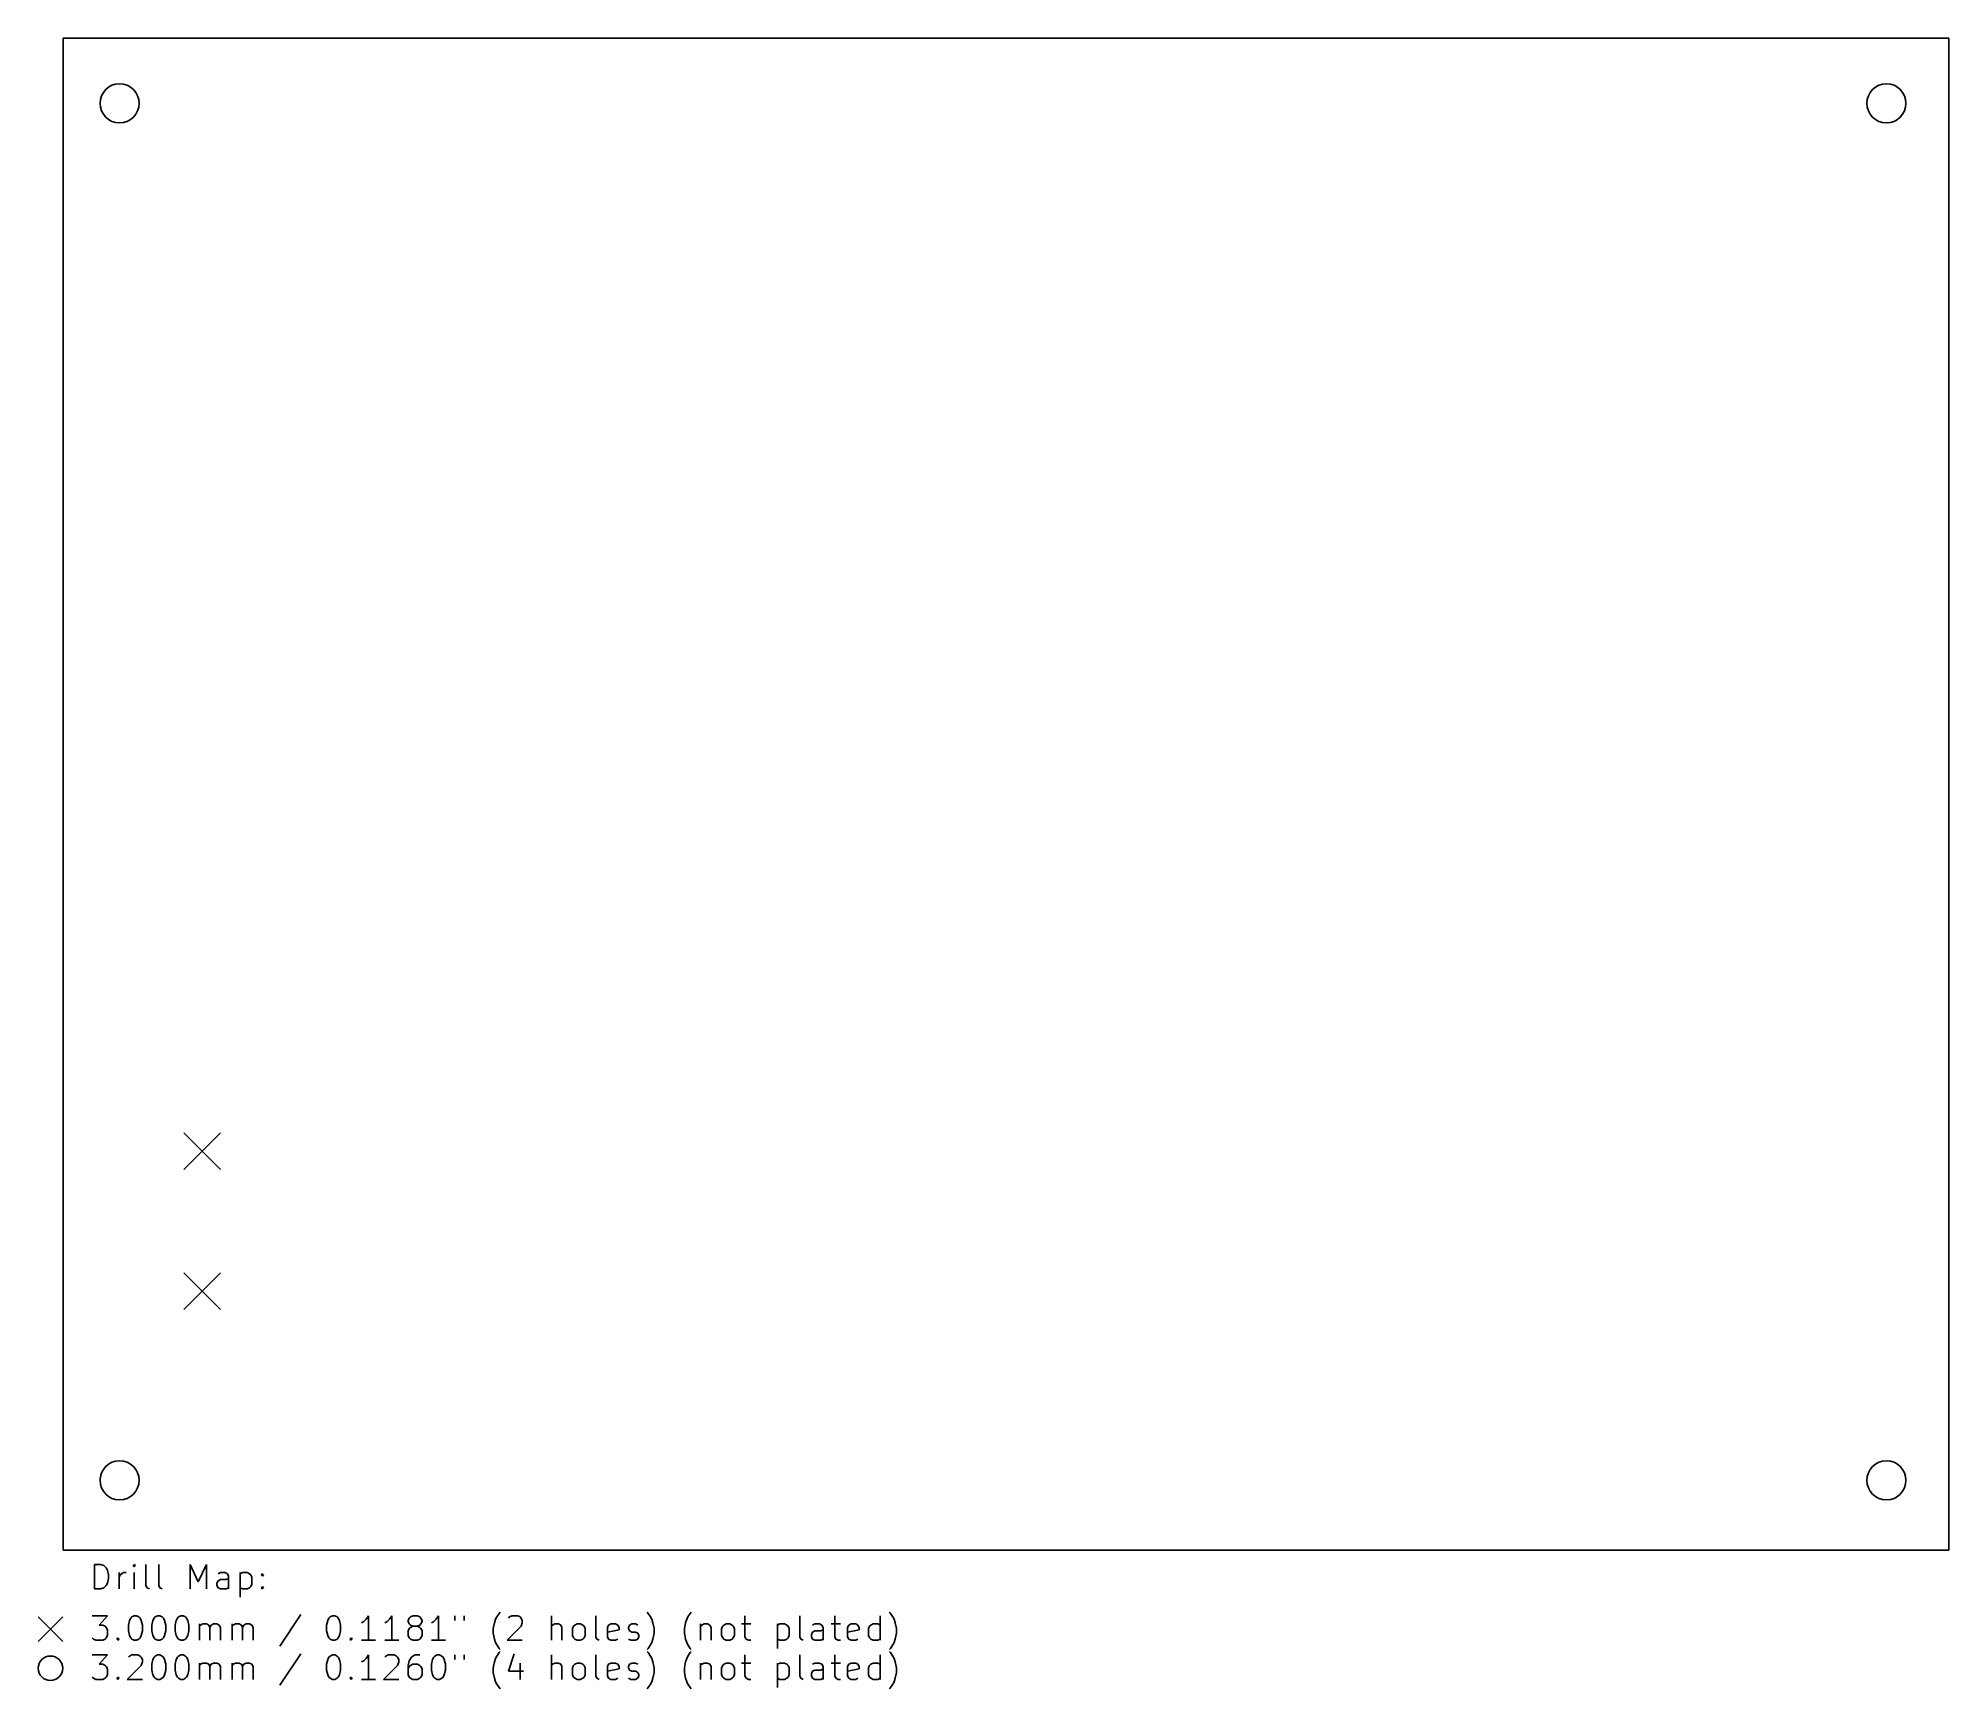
# Model space of a CAD drawing. Extents: x 1.89 to 8.04, y -6.61 to -1.3.
import ezdxf

# ---------------------------------------------------------------- set-up
doc = ezdxf.new("R2010")
doc.units = 0
doc.header["$MEASUREMENT"] = 0
doc.layers.add('BLACK', color=7, linetype='CONTINUOUS')

msp = doc.modelspace()

# ---------------------------------------------------------------- linework, layer by layer
at = {"layer": 'BLACK', "linetype": 'CONTINUOUS'}
for p, q in [((1.9744, -1.2965), (8.0404, -1.2965)), ((1.9744, -6.1596), (1.9744, -1.2965)), ((8.0404, -1.2965), (8.0404, -6.1596)), ((2.3617, -4.8173), (2.4798, -4.9354)), ((2.4798, -4.8173), (2.3617, -4.9354)), ((2.3617, -5.2673), (2.4798, -5.3854)), ((2.4798, -5.2673), (2.3617, -5.3854)), ((8.0404, -6.1596), (1.9744, -6.1596)), ((2.0751, -6.2842), (2.0751, -6.2055)), ((2.0751, -6.2055), (2.0939, -6.2055)), ((2.0939, -6.2055), (2.1051, -6.2093)), ((2.2026, -6.2055), (2.1988, -6.2093)), ((2.2063, -6.2093), (2.2026, -6.2055)), ((2.2026, -6.2055), (2.2026, -6.213)), ((2.2401, -6.273), (2.2401, -6.2055)), ((2.2813, -6.273), (2.2813, -6.2055)), ((2.3826, -6.2842), (2.3826, -6.2055)), ((2.3826, -6.2055), (2.4088, -6.2617)), ((2.4088, -6.2617), (2.4351, -6.2055)), ((2.4351, -6.2055), (2.4351, -6.2842)), ((2.1051, -6.2093), (2.1126, -6.2168)), ((2.1126, -6.2168), (2.1164, -6.2243)), ((2.1164, -6.2655), (2.1126, -6.273)), ((2.1164, -6.2243), (2.1201, -6.2393)), ((2.1201, -6.2505), (2.1164, -6.2655)), ((2.1201, -6.2393), (2.1201, -6.2505)), ((2.1538, -6.2842), (2.1538, -6.2318)), ((2.1538, -6.2468), (2.1576, -6.2393)), ((2.1576, -6.2393), (2.1613, -6.2355)), ((2.1613, -6.2355), (2.1688, -6.2318)), ((2.1688, -6.2318), (2.1763, -6.2318)), ((2.1988, -6.2093), (2.2026, -6.213)), ((2.2026, -6.213), (2.2063, -6.2093)), ((2.2026, -6.2842), (2.2026, -6.2318)), ((2.4688, -6.2655), (2.4726, -6.258)), ((2.4688, -6.273), (2.4688, -6.2655)), ((2.4801, -6.2318), (2.4726, -6.2355)), ((2.4726, -6.258), (2.4801, -6.2542)), ((2.4951, -6.2318), (2.4801, -6.2318)), ((2.4801, -6.2542), (2.4988, -6.2542)), ((2.5026, -6.2355), (2.4951, -6.2318)), ((2.4988, -6.2542), (2.5063, -6.2505)), ((2.5063, -6.243), (2.5026, -6.2355)), ((2.5063, -6.2842), (2.5063, -6.243)), ((2.5438, -6.2318), (2.5438, -6.3105)), ((2.5438, -6.2355), (2.5513, -6.2318)), ((2.5513, -6.2318), (2.5663, -6.2318)), ((2.5663, -6.2318), (2.5738, -6.2355)), ((2.5738, -6.2355), (2.5775, -6.2393)), ((2.5775, -6.2393), (2.5813, -6.2468)), ((2.5813, -6.2692), (2.5775, -6.2767)), ((2.5813, -6.2468), (2.5813, -6.2692)), ((2.6113, -6.2393), (2.615, -6.2355)), ((2.615, -6.243), (2.6113, -6.2393)), ((2.615, -6.2355), (2.6188, -6.2393)), ((2.615, -6.2355), (2.615, -6.243)), ((2.6188, -6.2393), (2.615, -6.243)), ((2.0939, -6.2842), (2.0751, -6.2842)), ((2.1051, -6.2805), (2.0939, -6.2842)), ((2.1126, -6.273), (2.1051, -6.2805)), ((2.2438, -6.2805), (2.2401, -6.273)), ((2.2513, -6.2842), (2.2438, -6.2805)), ((2.2851, -6.2805), (2.2813, -6.273)), ((2.2926, -6.2842), (2.2851, -6.2805)), ((2.4726, -6.2805), (2.4688, -6.273)), ((2.4801, -6.2842), (2.4726, -6.2805)), ((2.4988, -6.2842), (2.4801, -6.2842)), ((2.5063, -6.2805), (2.4988, -6.2842)), ((2.5513, -6.2842), (2.5438, -6.2805)), ((2.5663, -6.2842), (2.5513, -6.2842)), ((2.5738, -6.2805), (2.5663, -6.2842)), ((2.5775, -6.2767), (2.5738, -6.2805)), ((2.6113, -6.2805), (2.615, -6.2767)), ((2.615, -6.2842), (2.6113, -6.2805)), ((2.615, -6.2767), (2.6188, -6.2805)), ((2.615, -6.2767), (2.615, -6.2842)), ((2.6188, -6.2805), (2.615, -6.2842)), ((1.8937, -6.3742), (1.9724, -6.453)), ((1.9724, -6.3742), (1.8937, -6.453)), ((2.0676, -6.3709), (2.1164, -6.3709)), ((2.1164, -6.3709), (2.0901, -6.4009)), ((2.1838, -6.4009), (2.1876, -6.3859)), ((2.1876, -6.3859), (2.1913, -6.3784)), ((2.1913, -6.3784), (2.1951, -6.3746)), ((2.1951, -6.3746), (2.2026, -6.3709)), ((2.2026, -6.3709), (2.2101, -6.3709)), ((2.2101, -6.3709), (2.2176, -6.3746)), ((2.2176, -6.3746), (2.2213, -6.3784)), ((2.2213, -6.3784), (2.2251, -6.3859)), ((2.2251, -6.3859), (2.2288, -6.4009)), ((2.2588, -6.4009), (2.2626, -6.3859)), ((2.2626, -6.3859), (2.2663, -6.3784)), ((2.2663, -6.3784), (2.2701, -6.3746)), ((2.2701, -6.3746), (2.2776, -6.3709)), ((2.2776, -6.3709), (2.2851, -6.3709)), ((2.2851, -6.3709), (2.2926, -6.3746)), ((2.2926, -6.3746), (2.2963, -6.3784)), ((2.2963, -6.3784), (2.3001, -6.3859)), ((2.3001, -6.3859), (2.3038, -6.4009)), ((2.3338, -6.4009), (2.3376, -6.3859)), ((2.3376, -6.3859), (2.3413, -6.3784)), ((2.3413, -6.3784), (2.3451, -6.3746)), ((2.3451, -6.3746), (2.3526, -6.3709)), ((2.3526, -6.3709), (2.3601, -6.3709)), ((2.3601, -6.3709), (2.3676, -6.3746)), ((2.3676, -6.3746), (2.3713, -6.3784)), ((2.3713, -6.3784), (2.3751, -6.3859)), ((2.3751, -6.3859), (2.3788, -6.4009)), ((2.7388, -6.3671), (2.6713, -6.4683)), ((2.8213, -6.4009), (2.825, -6.3859)), ((2.825, -6.3859), (2.8288, -6.3784)), ((2.8288, -6.3784), (2.8325, -6.3746)), ((2.8325, -6.3746), (2.84, -6.3709)), ((2.84, -6.3709), (2.8475, -6.3709)), ((2.8475, -6.3709), (2.855, -6.3746)), ((2.855, -6.3746), (2.8588, -6.3784)), ((2.8588, -6.3784), (2.8625, -6.3859)), ((2.8625, -6.3859), (2.8663, -6.4009)), ((2.9413, -6.3896), (2.9338, -6.3934)), ((2.9487, -6.3821), (2.9413, -6.3896)), ((2.9562, -6.3709), (2.9487, -6.3821)), ((2.9562, -6.4496), (2.9562, -6.3709)), ((3.0162, -6.3896), (3.0087, -6.3934)), ((3.0237, -6.3821), (3.0162, -6.3896)), ((3.0312, -6.3709), (3.0237, -6.3821)), ((3.0312, -6.4496), (3.0312, -6.3709)), ((3.0837, -6.3859), (3.0875, -6.3784)), ((3.0837, -6.3896), (3.0837, -6.3859)), ((3.0875, -6.3971), (3.0837, -6.3896)), ((3.0875, -6.3784), (3.0912, -6.3746)), ((3.0912, -6.3746), (3.0987, -6.3709)), ((3.0987, -6.3709), (3.1137, -6.3709)), ((3.1137, -6.3709), (3.1212, -6.3746)), ((3.1212, -6.3746), (3.125, -6.3784)), ((3.125, -6.3784), (3.1287, -6.3859)), ((3.1287, -6.3896), (3.125, -6.3971)), ((3.1287, -6.3859), (3.1287, -6.3896)), ((3.1662, -6.3896), (3.1587, -6.3934)), ((3.1737, -6.3821), (3.1662, -6.3896)), ((3.1812, -6.3709), (3.1737, -6.3821)), ((3.1812, -6.4496), (3.1812, -6.3709)), ((3.2337, -6.3709), (3.2337, -6.3859)), ((3.2637, -6.3709), (3.2637, -6.3859)), ((3.3612, -6.3934), (3.3649, -6.3821)), ((3.3649, -6.3821), (3.3687, -6.3746)), ((3.3687, -6.3746), (3.3762, -6.3634)), ((3.3762, -6.3634), (3.3799, -6.3596)), ((3.4062, -6.3784), (3.4099, -6.3746)), ((3.4099, -6.3746), (3.4174, -6.3709)), ((3.4174, -6.3709), (3.4362, -6.3709)), ((3.4362, -6.3709), (3.4437, -6.3746)), ((3.4437, -6.3746), (3.4474, -6.3784)), ((3.4474, -6.3784), (3.4512, -6.3859)), ((3.4512, -6.3859), (3.4512, -6.3934)), ((3.5449, -6.4496), (3.5449, -6.3709)), ((3.6874, -6.4384), (3.6874, -6.3709)), ((3.8561, -6.3634), (3.8524, -6.3596)), ((3.8636, -6.3746), (3.8561, -6.3634)), ((3.8674, -6.3821), (3.8636, -6.3746)), ((3.8711, -6.3934), (3.8674, -6.3821)), ((3.9761, -6.3934), (3.9799, -6.3821)), ((3.9799, -6.3821), (3.9836, -6.3746)), ((3.9836, -6.3746), (3.9911, -6.3634)), ((3.9911, -6.3634), (3.9949, -6.3596)), ((4.1673, -6.3709), (4.1673, -6.4384)), ((4.3436, -6.4384), (4.3436, -6.3709)), ((4.4561, -6.3709), (4.4561, -6.4384)), ((4.6023, -6.4496), (4.6023, -6.3709)), ((4.636, -6.3634), (4.6323, -6.3596)), ((4.6435, -6.3746), (4.636, -6.3634)), ((4.6473, -6.3821), (4.6435, -6.3746)), ((4.651, -6.3934), (4.6473, -6.3821)), ((2.0714, -6.4459), (2.0676, -6.4421)), ((2.0789, -6.4496), (2.0714, -6.4459)), ((2.1014, -6.4496), (2.0789, -6.4496)), ((2.0901, -6.4009), (2.1014, -6.4009)), ((2.1014, -6.4009), (2.1089, -6.4046)), ((2.1089, -6.4459), (2.1014, -6.4496)), ((2.1089, -6.4046), (2.1126, -6.4084)), ((2.1126, -6.4421), (2.1089, -6.4459)), ((2.1126, -6.4084), (2.1164, -6.4159)), ((2.1164, -6.4346), (2.1126, -6.4421)), ((2.1164, -6.4159), (2.1164, -6.4346)), ((2.1464, -6.4459), (2.1501, -6.4421)), ((2.1501, -6.4496), (2.1464, -6.4459)), ((2.1501, -6.4421), (2.1538, -6.4459)), ((2.1501, -6.4421), (2.1501, -6.4496)), ((2.1538, -6.4459), (2.1501, -6.4496)), ((2.1838, -6.4196), (2.1838, -6.4009)), ((2.1876, -6.4346), (2.1838, -6.4196)), ((2.1913, -6.4421), (2.1876, -6.4346)), ((2.1951, -6.4459), (2.1913, -6.4421)), ((2.2026, -6.4496), (2.1951, -6.4459)), ((2.2101, -6.4496), (2.2026, -6.4496)), ((2.2176, -6.4459), (2.2101, -6.4496)), ((2.2213, -6.4421), (2.2176, -6.4459)), ((2.2251, -6.4346), (2.2213, -6.4421)), ((2.2288, -6.4196), (2.2251, -6.4346)), ((2.2288, -6.4009), (2.2288, -6.4196)), ((2.2588, -6.4196), (2.2588, -6.4009)), ((2.2626, -6.4346), (2.2588, -6.4196)), ((2.2663, -6.4421), (2.2626, -6.4346)), ((2.2701, -6.4459), (2.2663, -6.4421)), ((2.2776, -6.4496), (2.2701, -6.4459)), ((2.2851, -6.4496), (2.2776, -6.4496)), ((2.2926, -6.4459), (2.2851, -6.4496)), ((2.2963, -6.4421), (2.2926, -6.4459)), ((2.3001, -6.4346), (2.2963, -6.4421)), ((2.3038, -6.4196), (2.3001, -6.4346)), ((2.3038, -6.4009), (2.3038, -6.4196)), ((2.3338, -6.4196), (2.3338, -6.4009)), ((2.3376, -6.4346), (2.3338, -6.4196)), ((2.3413, -6.4421), (2.3376, -6.4346)), ((2.3451, -6.4459), (2.3413, -6.4421)), ((2.3526, -6.4496), (2.3451, -6.4459)), ((2.3601, -6.4496), (2.3526, -6.4496)), ((2.3676, -6.4459), (2.3601, -6.4496)), ((2.3713, -6.4421), (2.3676, -6.4459)), ((2.3751, -6.4346), (2.3713, -6.4421)), ((2.3788, -6.4196), (2.3751, -6.4346)), ((2.3788, -6.4009), (2.3788, -6.4196)), ((2.4126, -6.4496), (2.4126, -6.3971)), ((2.4126, -6.4046), (2.4163, -6.4009)), ((2.4163, -6.4009), (2.4238, -6.3971)), ((2.4238, -6.3971), (2.4351, -6.3971)), ((2.4351, -6.3971), (2.4426, -6.4009)), ((2.4426, -6.4009), (2.4463, -6.4084)), ((2.4463, -6.4084), (2.4501, -6.4009)), ((2.4463, -6.4084), (2.4463, -6.4496)), ((2.4501, -6.4009), (2.4576, -6.3971)), ((2.4576, -6.3971), (2.4688, -6.3971)), ((2.4688, -6.3971), (2.4763, -6.4009)), ((2.4763, -6.4009), (2.4801, -6.4084)), ((2.4801, -6.4084), (2.4801, -6.4496)), ((2.5176, -6.4496), (2.5176, -6.3971)), ((2.5176, -6.4046), (2.5213, -6.4009)), ((2.5213, -6.4009), (2.5288, -6.3971)), ((2.5288, -6.3971), (2.5401, -6.3971)), ((2.5401, -6.3971), (2.5475, -6.4009)), ((2.5475, -6.4009), (2.5513, -6.4084)), ((2.5513, -6.4084), (2.555, -6.4009)), ((2.5513, -6.4084), (2.5513, -6.4496)), ((2.555, -6.4009), (2.5625, -6.3971)), ((2.5625, -6.3971), (2.5738, -6.3971)), ((2.5738, -6.3971), (2.5813, -6.4009)), ((2.5813, -6.4009), (2.585, -6.4084)), ((2.585, -6.4084), (2.585, -6.4496)), ((2.8213, -6.4196), (2.8213, -6.4009)), ((2.825, -6.4346), (2.8213, -6.4196)), ((2.8288, -6.4421), (2.825, -6.4346)), ((2.8325, -6.4459), (2.8288, -6.4421)), ((2.84, -6.4496), (2.8325, -6.4459)), ((2.8475, -6.4496), (2.84, -6.4496)), ((2.855, -6.4459), (2.8475, -6.4496)), ((2.8588, -6.4421), (2.855, -6.4459)), ((2.8625, -6.4346), (2.8588, -6.4421)), ((2.8663, -6.4196), (2.8625, -6.4346)), ((2.8663, -6.4009), (2.8663, -6.4196)), ((2.8963, -6.4459), (2.9, -6.4421)), ((2.9, -6.4496), (2.8963, -6.4459)), ((2.9, -6.4421), (2.9038, -6.4459)), ((2.9, -6.4421), (2.9, -6.4496)), ((2.9038, -6.4459), (2.9, -6.4496)), ((2.9787, -6.4496), (2.9338, -6.4496)), ((3.0537, -6.4496), (3.0087, -6.4496)), ((3.0875, -6.4121), (3.0837, -6.4196)), ((3.0837, -6.4196), (3.0837, -6.4346)), ((3.0837, -6.4346), (3.0875, -6.4421)), ((3.0912, -6.4009), (3.0875, -6.3971)), ((3.0912, -6.4084), (3.0875, -6.4121)), ((3.0875, -6.4421), (3.0912, -6.4459)), ((3.0987, -6.4046), (3.0912, -6.4009)), ((3.0987, -6.4046), (3.0912, -6.4084)), ((3.0912, -6.4459), (3.0987, -6.4496)), ((3.1137, -6.4046), (3.0987, -6.4046)), ((3.0987, -6.4496), (3.1137, -6.4496)), ((3.1212, -6.4009), (3.1137, -6.4046)), ((3.1212, -6.4084), (3.1137, -6.4046)), ((3.1137, -6.4496), (3.1212, -6.4459)), ((3.125, -6.3971), (3.1212, -6.4009)), ((3.125, -6.4121), (3.1212, -6.4084)), ((3.1212, -6.4459), (3.125, -6.4421)), ((3.1287, -6.4196), (3.125, -6.4121)), ((3.125, -6.4421), (3.1287, -6.4346)), ((3.1287, -6.4346), (3.1287, -6.4196)), ((3.2037, -6.4496), (3.1587, -6.4496)), ((3.3574, -6.4121), (3.3612, -6.3934)), ((3.3574, -6.4271), (3.3574, -6.4121)), ((3.3612, -6.4459), (3.3574, -6.4271)), ((3.3649, -6.4571), (3.3612, -6.4459)), ((3.4474, -6.4046), (3.4024, -6.4496)), ((3.4024, -6.4496), (3.4512, -6.4496)), ((3.4512, -6.3934), (3.4474, -6.4046)), ((3.5487, -6.4009), (3.5449, -6.4046)), ((3.5562, -6.3971), (3.5487, -6.4009)), ((3.5674, -6.3971), (3.5562, -6.3971)), ((3.5749, -6.4009), (3.5674, -6.3971)), ((3.5787, -6.4084), (3.5749, -6.4009)), ((3.5787, -6.4496), (3.5787, -6.4084)), ((3.6124, -6.4121), (3.6162, -6.4046)), ((3.6124, -6.4346), (3.6124, -6.4121)), ((3.6162, -6.4421), (3.6124, -6.4346)), ((3.6162, -6.4046), (3.6199, -6.4009)), ((3.6199, -6.4459), (3.6162, -6.4421)), ((3.6199, -6.4009), (3.6274, -6.3971)), ((3.6274, -6.4496), (3.6199, -6.4459)), ((3.6274, -6.3971), (3.6387, -6.3971)), ((3.6387, -6.4496), (3.6274, -6.4496)), ((3.6387, -6.3971), (3.6462, -6.4009)), ((3.6462, -6.4459), (3.6387, -6.4496)), ((3.6462, -6.4009), (3.6499, -6.4046)), ((3.6499, -6.4421), (3.6462, -6.4459)), ((3.6499, -6.4046), (3.6537, -6.4121)), ((3.6537, -6.4346), (3.6499, -6.4421)), ((3.6537, -6.4121), (3.6537, -6.4346)), ((3.6912, -6.4459), (3.6874, -6.4384)), ((3.6987, -6.4496), (3.6912, -6.4459)), ((3.7249, -6.4084), (3.7287, -6.4009)), ((3.7249, -6.4384), (3.7249, -6.4084)), ((3.7624, -6.4159), (3.7249, -6.4234)), ((3.7287, -6.4459), (3.7249, -6.4384)), ((3.7287, -6.4009), (3.7362, -6.3971)), ((3.7362, -6.4496), (3.7287, -6.4459)), ((3.7362, -6.3971), (3.7511, -6.3971)), ((3.7511, -6.4496), (3.7362, -6.4496)), ((3.7511, -6.3971), (3.7586, -6.4009)), ((3.7586, -6.4459), (3.7511, -6.4496)), ((3.7586, -6.4009), (3.7624, -6.4084)), ((3.7624, -6.4084), (3.7624, -6.4159)), ((3.7924, -6.4084), (3.7961, -6.4009)), ((3.7924, -6.4121), (3.7924, -6.4084)), ((3.7961, -6.4196), (3.7924, -6.4121)), ((3.7924, -6.4459), (3.7999, -6.4496)), ((3.7961, -6.4009), (3.8036, -6.3971)), ((3.8036, -6.4234), (3.7961, -6.4196)), ((3.7999, -6.4496), (3.8149, -6.4496)), ((3.8036, -6.3971), (3.8149, -6.3971)), ((3.8149, -6.4234), (3.8036, -6.4234)), ((3.8149, -6.3971), (3.8224, -6.4009)), ((3.8224, -6.4271), (3.8149, -6.4234)), ((3.8149, -6.4496), (3.8224, -6.4459)), ((3.8261, -6.4346), (3.8224, -6.4271)), ((3.8224, -6.4459), (3.8261, -6.4384)), ((3.8261, -6.4384), (3.8261, -6.4346)), ((3.8674, -6.4571), (3.8711, -6.4459)), ((3.8749, -6.4121), (3.8711, -6.3934)), ((3.8711, -6.4459), (3.8749, -6.4271)), ((3.8749, -6.4271), (3.8749, -6.4121)), ((3.9724, -6.4121), (3.9761, -6.3934)), ((3.9724, -6.4271), (3.9724, -6.4121)), ((3.9761, -6.4459), (3.9724, -6.4271)), ((3.9799, -6.4571), (3.9761, -6.4459)), ((4.0249, -6.3971), (4.0249, -6.4496)), ((4.0249, -6.4046), (4.0286, -6.4009)), ((4.0286, -6.4009), (4.0361, -6.3971)), ((4.0361, -6.3971), (4.0474, -6.3971)), ((4.0474, -6.3971), (4.0549, -6.4009)), ((4.0549, -6.4009), (4.0586, -6.4084)), ((4.0586, -6.4084), (4.0586, -6.4496)), ((4.0924, -6.4121), (4.0961, -6.4046)), ((4.0924, -6.4346), (4.0924, -6.4121)), ((4.0961, -6.4421), (4.0924, -6.4346)), ((4.0961, -6.4046), (4.0999, -6.4009)), ((4.0999, -6.4459), (4.0961, -6.4421)), ((4.0999, -6.4009), (4.1074, -6.3971)), ((4.1074, -6.4496), (4.0999, -6.4459)), ((4.1074, -6.3971), (4.1186, -6.3971)), ((4.1186, -6.4496), (4.1074, -6.4496)), ((4.1186, -6.3971), (4.1261, -6.4009)), ((4.1261, -6.4459), (4.1186, -6.4496)), ((4.1261, -6.4009), (4.1299, -6.4046)), ((4.1299, -6.4421), (4.1261, -6.4459)), ((4.1299, -6.4046), (4.1336, -6.4121)), ((4.1336, -6.4346), (4.1299, -6.4421)), ((4.1336, -6.4121), (4.1336, -6.4346)), ((4.1561, -6.3971), (4.1861, -6.3971)), ((4.1673, -6.4384), (4.1711, -6.4459)), ((4.1711, -6.4459), (4.1786, -6.4496)), ((4.1786, -6.4496), (4.1861, -6.4496)), ((4.2723, -6.3971), (4.2723, -6.4758)), ((4.2723, -6.4009), (4.2798, -6.3971)), ((4.2798, -6.4496), (4.2723, -6.4459)), ((4.2798, -6.3971), (4.2948, -6.3971)), ((4.2948, -6.4496), (4.2798, -6.4496)), ((4.2948, -6.3971), (4.3023, -6.4009)), ((4.3023, -6.4459), (4.2948, -6.4496)), ((4.3023, -6.4009), (4.3061, -6.4046)), ((4.3061, -6.4421), (4.3023, -6.4459)), ((4.3061, -6.4046), (4.3098, -6.4121)), ((4.3098, -6.4346), (4.3061, -6.4421)), ((4.3098, -6.4121), (4.3098, -6.4346)), ((4.3473, -6.4459), (4.3436, -6.4384)), ((4.3548, -6.4496), (4.3473, -6.4459)), ((4.3811, -6.4309), (4.3848, -6.4234)), ((4.3811, -6.4384), (4.3811, -6.4309)), ((4.3848, -6.4459), (4.3811, -6.4384)), ((4.3923, -6.3971), (4.3848, -6.4009)), ((4.3848, -6.4234), (4.3923, -6.4196)), ((4.3923, -6.4496), (4.3848, -6.4459)), ((4.4073, -6.3971), (4.3923, -6.3971)), ((4.3923, -6.4196), (4.4111, -6.4196)), ((4.4111, -6.4496), (4.3923, -6.4496)), ((4.4148, -6.4009), (4.4073, -6.3971)), ((4.4111, -6.4196), (4.4186, -6.4159)), ((4.4186, -6.4459), (4.4111, -6.4496)), ((4.4186, -6.4084), (4.4148, -6.4009)), ((4.4186, -6.4496), (4.4186, -6.4084)), ((4.4448, -6.3971), (4.4748, -6.3971)), ((4.4561, -6.4384), (4.4598, -6.4459)), ((4.4598, -6.4459), (4.4673, -6.4496)), ((4.4673, -6.4496), (4.4748, -6.4496)), ((4.4973, -6.4084), (4.5011, -6.4009)), ((4.4973, -6.4384), (4.4973, -6.4084)), ((4.5348, -6.4159), (4.4973, -6.4234)), ((4.5011, -6.4459), (4.4973, -6.4384)), ((4.5011, -6.4009), (4.5086, -6.3971)), ((4.5086, -6.4496), (4.5011, -6.4459)), ((4.5086, -6.3971), (4.5236, -6.3971)), ((4.5236, -6.4496), (4.5086, -6.4496)), ((4.5236, -6.3971), (4.5311, -6.4009)), ((4.5311, -6.4459), (4.5236, -6.4496)), ((4.5311, -6.4009), (4.5348, -6.4084)), ((4.5348, -6.4084), (4.5348, -6.4159)), ((4.5648, -6.4121), (4.5685, -6.4046)), ((4.5648, -6.4346), (4.5648, -6.4121)), ((4.5685, -6.4421), (4.5648, -6.4346)), ((4.5685, -6.4046), (4.5723, -6.4009)), ((4.5723, -6.4459), (4.5685, -6.4421)), ((4.5723, -6.4009), (4.5798, -6.3971)), ((4.5798, -6.4496), (4.5723, -6.4459)), ((4.5798, -6.3971), (4.5948, -6.3971)), ((4.5948, -6.4496), (4.5798, -6.4496)), ((4.5948, -6.3971), (4.6023, -6.4009)), ((4.6023, -6.4459), (4.5948, -6.4496)), ((4.6473, -6.4571), (4.651, -6.4459)), ((4.6548, -6.4121), (4.651, -6.3934)), ((4.651, -6.4459), (4.6548, -6.4271)), ((4.6548, -6.4271), (4.6548, -6.4121)), ((2.0676, -6.4968), (2.1164, -6.4968)), ((2.1164, -6.4968), (2.0901, -6.5268)), ((2.1838, -6.5043), (2.1876, -6.5006)), ((2.1876, -6.5006), (2.1951, -6.4968)), ((2.1951, -6.4968), (2.2138, -6.4968)), ((2.2138, -6.4968), (2.2213, -6.5006)), ((2.2213, -6.5006), (2.2251, -6.5043)), ((2.2251, -6.5043), (2.2288, -6.5118)), ((2.2288, -6.5118), (2.2288, -6.5193)), ((2.2588, -6.5268), (2.2626, -6.5118)), ((2.2626, -6.5118), (2.2663, -6.5043)), ((2.2663, -6.5043), (2.2701, -6.5006)), ((2.2701, -6.5006), (2.2776, -6.4968)), ((2.2776, -6.4968), (2.2851, -6.4968)), ((2.2851, -6.4968), (2.2926, -6.5006)), ((2.2926, -6.5006), (2.2963, -6.5043)), ((2.2963, -6.5043), (2.3001, -6.5118)), ((2.3001, -6.5118), (2.3038, -6.5268)), ((2.3338, -6.5268), (2.3376, -6.5118)), ((2.3376, -6.5118), (2.3413, -6.5043)), ((2.3413, -6.5043), (2.3451, -6.5006)), ((2.3451, -6.5006), (2.3526, -6.4968)), ((2.3526, -6.4968), (2.3601, -6.4968)), ((2.3601, -6.4968), (2.3676, -6.5006)), ((2.3676, -6.5006), (2.3713, -6.5043)), ((2.3713, -6.5043), (2.3751, -6.5118)), ((2.3751, -6.5118), (2.3788, -6.5268)), ((2.7388, -6.4931), (2.6713, -6.5943)), ((2.8213, -6.5268), (2.825, -6.5118)), ((2.825, -6.5118), (2.8288, -6.5043)), ((2.8288, -6.5043), (2.8325, -6.5006)), ((2.8325, -6.5006), (2.84, -6.4968)), ((2.84, -6.4968), (2.8475, -6.4968)), ((2.8475, -6.4968), (2.855, -6.5006)), ((2.855, -6.5006), (2.8588, -6.5043)), ((2.8588, -6.5043), (2.8625, -6.5118)), ((2.8625, -6.5118), (2.8663, -6.5268)), ((2.9487, -6.5081), (2.9413, -6.5156)), ((2.9562, -6.4968), (2.9487, -6.5081)), ((2.9562, -6.5756), (2.9562, -6.4968)), ((3.0087, -6.5043), (3.0125, -6.5006)), ((3.0125, -6.5006), (3.02, -6.4968)), ((3.02, -6.4968), (3.0387, -6.4968)), ((3.0387, -6.4968), (3.0462, -6.5006)), ((3.0462, -6.5006), (3.05, -6.5043)), ((3.05, -6.5043), (3.0537, -6.5118)), ((3.0537, -6.5118), (3.0537, -6.5193)), ((3.095, -6.5043), (3.0875, -6.5156)), ((3.0987, -6.5006), (3.095, -6.5043)), ((3.1062, -6.4968), (3.0987, -6.5006)), ((3.1212, -6.4968), (3.1062, -6.4968)), ((3.1587, -6.5268), (3.1625, -6.5118)), ((3.1625, -6.5118), (3.1662, -6.5043)), ((3.1662, -6.5043), (3.17, -6.5006)), ((3.17, -6.5006), (3.1775, -6.4968)), ((3.1775, -6.4968), (3.185, -6.4968)), ((3.185, -6.4968), (3.1925, -6.5006)), ((3.1925, -6.5006), (3.1962, -6.5043)), ((3.1962, -6.5043), (3.2, -6.5118)), ((3.2, -6.5118), (3.2037, -6.5268)), ((3.2337, -6.4968), (3.2337, -6.5118)), ((3.2637, -6.4968), (3.2637, -6.5118)), ((3.3612, -6.5193), (3.3649, -6.5081)), ((3.3687, -6.4646), (3.3649, -6.4571)), ((3.3649, -6.5081), (3.3687, -6.5006)), ((3.3762, -6.4758), (3.3687, -6.4646)), ((3.3687, -6.5006), (3.3762, -6.4893)), ((3.3799, -6.4796), (3.3762, -6.4758)), ((3.3762, -6.4893), (3.3799, -6.4856)), ((3.4249, -6.4931), (3.4062, -6.5493)), ((3.5449, -6.5756), (3.5449, -6.4968)), ((3.6874, -6.5643), (3.6874, -6.4968)), ((3.8524, -6.4796), (3.8561, -6.4758)), ((3.8561, -6.4893), (3.8524, -6.4856)), ((3.8561, -6.4758), (3.8636, -6.4646)), ((3.8636, -6.5006), (3.8561, -6.4893)), ((3.8636, -6.4646), (3.8674, -6.4571)), ((3.8674, -6.5081), (3.8636, -6.5006)), ((3.8711, -6.5193), (3.8674, -6.5081)), ((3.9761, -6.5193), (3.9799, -6.5081)), ((3.9836, -6.4646), (3.9799, -6.4571)), ((3.9799, -6.5081), (3.9836, -6.5006)), ((3.9911, -6.4758), (3.9836, -6.4646)), ((3.9836, -6.5006), (3.9911, -6.4893)), ((3.9949, -6.4796), (3.9911, -6.4758)), ((3.9911, -6.4893), (3.9949, -6.4856)), ((4.1673, -6.4968), (4.1673, -6.5643)), ((4.3436, -6.5643), (4.3436, -6.4968)), ((4.4561, -6.4968), (4.4561, -6.5643)), ((4.6023, -6.5756), (4.6023, -6.4968)), ((4.6323, -6.4796), (4.636, -6.4758)), ((4.636, -6.4893), (4.6323, -6.4856)), ((4.636, -6.4758), (4.6435, -6.4646)), ((4.6435, -6.5006), (4.636, -6.4893)), ((4.6435, -6.4646), (4.6473, -6.4571)), ((4.6473, -6.5081), (4.6435, -6.5006)), ((4.651, -6.5193), (4.6473, -6.5081)), ((2.0714, -6.5718), (2.0676, -6.5681)), ((2.0789, -6.5756), (2.0714, -6.5718)), ((2.1014, -6.5756), (2.0789, -6.5756)), ((2.0901, -6.5268), (2.1014, -6.5268)), ((2.1014, -6.5268), (2.1089, -6.5306)), ((2.1089, -6.5718), (2.1014, -6.5756)), ((2.1089, -6.5306), (2.1126, -6.5343)), ((2.1126, -6.5681), (2.1089, -6.5718)), ((2.1126, -6.5343), (2.1164, -6.5418)), ((2.1164, -6.5606), (2.1126, -6.5681)), ((2.1164, -6.5418), (2.1164, -6.5606)), ((2.1464, -6.5718), (2.1501, -6.5681)), ((2.1501, -6.5756), (2.1464, -6.5718)), ((2.1501, -6.5681), (2.1538, -6.5718)), ((2.1501, -6.5681), (2.1501, -6.5756)), ((2.1538, -6.5718), (2.1501, -6.5756)), ((2.2251, -6.5306), (2.1801, -6.5756)), ((2.1801, -6.5756), (2.2288, -6.5756)), ((2.2288, -6.5193), (2.2251, -6.5306)), ((2.2588, -6.5456), (2.2588, -6.5268)), ((2.2626, -6.5606), (2.2588, -6.5456)), ((2.2663, -6.5681), (2.2626, -6.5606)), ((2.2701, -6.5718), (2.2663, -6.5681)), ((2.2776, -6.5756), (2.2701, -6.5718)), ((2.2851, -6.5756), (2.2776, -6.5756)), ((2.2926, -6.5718), (2.2851, -6.5756)), ((2.2963, -6.5681), (2.2926, -6.5718)), ((2.3001, -6.5606), (2.2963, -6.5681)), ((2.3038, -6.5456), (2.3001, -6.5606)), ((2.3038, -6.5268), (2.3038, -6.5456)), ((2.3338, -6.5456), (2.3338, -6.5268)), ((2.3376, -6.5606), (2.3338, -6.5456)), ((2.3413, -6.5681), (2.3376, -6.5606)), ((2.3451, -6.5718), (2.3413, -6.5681)), ((2.3526, -6.5756), (2.3451, -6.5718)), ((2.3601, -6.5756), (2.3526, -6.5756)), ((2.3676, -6.5718), (2.3601, -6.5756)), ((2.3713, -6.5681), (2.3676, -6.5718)), ((2.3751, -6.5606), (2.3713, -6.5681)), ((2.3788, -6.5456), (2.3751, -6.5606)), ((2.3788, -6.5268), (2.3788, -6.5456)), ((2.4126, -6.5756), (2.4126, -6.5231)), ((2.4126, -6.5306), (2.4163, -6.5268)), ((2.4163, -6.5268), (2.4238, -6.5231)), ((2.4238, -6.5231), (2.4351, -6.5231)), ((2.4351, -6.5231), (2.4426, -6.5268)), ((2.4426, -6.5268), (2.4463, -6.5343)), ((2.4463, -6.5343), (2.4501, -6.5268)), ((2.4463, -6.5343), (2.4463, -6.5756)), ((2.4501, -6.5268), (2.4576, -6.5231)), ((2.4576, -6.5231), (2.4688, -6.5231)), ((2.4688, -6.5231), (2.4763, -6.5268)), ((2.4763, -6.5268), (2.4801, -6.5343)), ((2.4801, -6.5343), (2.4801, -6.5756)), ((2.5176, -6.5756), (2.5176, -6.5231)), ((2.5176, -6.5306), (2.5213, -6.5268)), ((2.5213, -6.5268), (2.5288, -6.5231)), ((2.5288, -6.5231), (2.5401, -6.5231)), ((2.5401, -6.5231), (2.5475, -6.5268)), ((2.5475, -6.5268), (2.5513, -6.5343)), ((2.5513, -6.5343), (2.555, -6.5268)), ((2.5513, -6.5343), (2.5513, -6.5756)), ((2.555, -6.5268), (2.5625, -6.5231)), ((2.5625, -6.5231), (2.5738, -6.5231)), ((2.5738, -6.5231), (2.5813, -6.5268)), ((2.5813, -6.5268), (2.585, -6.5343)), ((2.585, -6.5343), (2.585, -6.5756)), ((2.8213, -6.5456), (2.8213, -6.5268)), ((2.825, -6.5606), (2.8213, -6.5456)), ((2.8288, -6.5681), (2.825, -6.5606)), ((2.8325, -6.5718), (2.8288, -6.5681)), ((2.84, -6.5756), (2.8325, -6.5718)), ((2.8475, -6.5756), (2.84, -6.5756)), ((2.855, -6.5718), (2.8475, -6.5756)), ((2.8588, -6.5681), (2.855, -6.5718)), ((2.8625, -6.5606), (2.8588, -6.5681)), ((2.8663, -6.5456), (2.8625, -6.5606)), ((2.8663, -6.5268), (2.8663, -6.5456)), ((2.8963, -6.5718), (2.9, -6.5681)), ((2.9, -6.5756), (2.8963, -6.5718)), ((2.9, -6.5681), (2.9038, -6.5718)), ((2.9, -6.5681), (2.9, -6.5756)), ((2.9038, -6.5718), (2.9, -6.5756)), ((2.9413, -6.5156), (2.9338, -6.5193)), ((2.9787, -6.5756), (2.9338, -6.5756)), ((3.05, -6.5306), (3.005, -6.5756)), ((3.005, -6.5756), (3.0537, -6.5756)), ((3.0537, -6.5193), (3.05, -6.5306)), ((3.0875, -6.5156), (3.0837, -6.5306)), ((3.0837, -6.5306), (3.0837, -6.5606)), ((3.0875, -6.5343), (3.0837, -6.5418)), ((3.0837, -6.5606), (3.0875, -6.5681)), ((3.0912, -6.5306), (3.0875, -6.5343)), ((3.0875, -6.5681), (3.0912, -6.5718)), ((3.0987, -6.5268), (3.0912, -6.5306)), ((3.0912, -6.5718), (3.0987, -6.5756)), ((3.1137, -6.5268), (3.0987, -6.5268)), ((3.0987, -6.5756), (3.1137, -6.5756)), ((3.1212, -6.5306), (3.1137, -6.5268)), ((3.1137, -6.5756), (3.1212, -6.5718)), ((3.125, -6.5343), (3.1212, -6.5306)), ((3.1212, -6.5718), (3.125, -6.5681)), ((3.1287, -6.5418), (3.125, -6.5343)), ((3.125, -6.5681), (3.1287, -6.5606)), ((3.1287, -6.5606), (3.1287, -6.5418)), ((3.1587, -6.5456), (3.1587, -6.5268)), ((3.1625, -6.5606), (3.1587, -6.5456)), ((3.1662, -6.5681), (3.1625, -6.5606)), ((3.17, -6.5718), (3.1662, -6.5681)), ((3.1775, -6.5756), (3.17, -6.5718)), ((3.185, -6.5756), (3.1775, -6.5756)), ((3.1925, -6.5718), (3.185, -6.5756)), ((3.1962, -6.5681), (3.1925, -6.5718)), ((3.2, -6.5606), (3.1962, -6.5681)), ((3.2037, -6.5456), (3.2, -6.5606)), ((3.2037, -6.5268), (3.2037, -6.5456)), ((3.3574, -6.5381), (3.3612, -6.5193)), ((3.3574, -6.5531), (3.3574, -6.5381)), ((3.3612, -6.5718), (3.3574, -6.5531)), ((3.3649, -6.5831), (3.3612, -6.5718)), ((3.4062, -6.5493), (3.4549, -6.5493)), ((3.4437, -6.5231), (3.4437, -6.5756)), ((3.5487, -6.5268), (3.5449, -6.5306)), ((3.5562, -6.5231), (3.5487, -6.5268)), ((3.5674, -6.5231), (3.5562, -6.5231)), ((3.5749, -6.5268), (3.5674, -6.5231)), ((3.5787, -6.5343), (3.5749, -6.5268)), ((3.5787, -6.5756), (3.5787, -6.5343)), ((3.6124, -6.5381), (3.6162, -6.5306)), ((3.6124, -6.5606), (3.6124, -6.5381)), ((3.6162, -6.5681), (3.6124, -6.5606)), ((3.6162, -6.5306), (3.6199, -6.5268)), ((3.6199, -6.5718), (3.6162, -6.5681)), ((3.6199, -6.5268), (3.6274, -6.5231)), ((3.6274, -6.5756), (3.6199, -6.5718)), ((3.6274, -6.5231), (3.6387, -6.5231)), ((3.6387, -6.5756), (3.6274, -6.5756)), ((3.6387, -6.5231), (3.6462, -6.5268)), ((3.6462, -6.5718), (3.6387, -6.5756)), ((3.6462, -6.5268), (3.6499, -6.5306)), ((3.6499, -6.5681), (3.6462, -6.5718)), ((3.6499, -6.5306), (3.6537, -6.5381)), ((3.6537, -6.5606), (3.6499, -6.5681)), ((3.6537, -6.5381), (3.6537, -6.5606)), ((3.6912, -6.5718), (3.6874, -6.5643)), ((3.6987, -6.5756), (3.6912, -6.5718)), ((3.7249, -6.5343), (3.7287, -6.5268)), ((3.7249, -6.5643), (3.7249, -6.5343)), ((3.7624, -6.5418), (3.7249, -6.5493)), ((3.7287, -6.5718), (3.7249, -6.5643)), ((3.7287, -6.5268), (3.7362, -6.5231)), ((3.7362, -6.5756), (3.7287, -6.5718)), ((3.7362, -6.5231), (3.7511, -6.5231)), ((3.7511, -6.5756), (3.7362, -6.5756)), ((3.7511, -6.5231), (3.7586, -6.5268)), ((3.7586, -6.5718), (3.7511, -6.5756)), ((3.7586, -6.5268), (3.7624, -6.5343)), ((3.7624, -6.5343), (3.7624, -6.5418)), ((3.7924, -6.5343), (3.7961, -6.5268)), ((3.7924, -6.5381), (3.7924, -6.5343)), ((3.7961, -6.5456), (3.7924, -6.5381)), ((3.7924, -6.5718), (3.7999, -6.5756)), ((3.7961, -6.5268), (3.8036, -6.5231)), ((3.8036, -6.5493), (3.7961, -6.5456)), ((3.7999, -6.5756), (3.8149, -6.5756)), ((3.8036, -6.5231), (3.8149, -6.5231)), ((3.8149, -6.5493), (3.8036, -6.5493)), ((3.8149, -6.5231), (3.8224, -6.5268)), ((3.8224, -6.5531), (3.8149, -6.5493)), ((3.8149, -6.5756), (3.8224, -6.5718)), ((3.8261, -6.5606), (3.8224, -6.5531)), ((3.8224, -6.5718), (3.8261, -6.5643)), ((3.8261, -6.5643), (3.8261, -6.5606)), ((3.8674, -6.5831), (3.8711, -6.5718)), ((3.8749, -6.5381), (3.8711, -6.5193)), ((3.8711, -6.5718), (3.8749, -6.5531)), ((3.8749, -6.5531), (3.8749, -6.5381)), ((3.9724, -6.5381), (3.9761, -6.5193)), ((3.9724, -6.5531), (3.9724, -6.5381)), ((3.9761, -6.5718), (3.9724, -6.5531)), ((3.9799, -6.5831), (3.9761, -6.5718)), ((4.0249, -6.5231), (4.0249, -6.5756)), ((4.0249, -6.5306), (4.0286, -6.5268)), ((4.0286, -6.5268), (4.0361, -6.5231)), ((4.0361, -6.5231), (4.0474, -6.5231)), ((4.0474, -6.5231), (4.0549, -6.5268)), ((4.0549, -6.5268), (4.0586, -6.5343)), ((4.0586, -6.5343), (4.0586, -6.5756)), ((4.0924, -6.5381), (4.0961, -6.5306)), ((4.0924, -6.5606), (4.0924, -6.5381)), ((4.0961, -6.5681), (4.0924, -6.5606)), ((4.0961, -6.5306), (4.0999, -6.5268)), ((4.0999, -6.5718), (4.0961, -6.5681)), ((4.0999, -6.5268), (4.1074, -6.5231)), ((4.1074, -6.5756), (4.0999, -6.5718)), ((4.1074, -6.5231), (4.1186, -6.5231)), ((4.1186, -6.5756), (4.1074, -6.5756)), ((4.1186, -6.5231), (4.1261, -6.5268)), ((4.1261, -6.5718), (4.1186, -6.5756)), ((4.1261, -6.5268), (4.1299, -6.5306)), ((4.1299, -6.5681), (4.1261, -6.5718)), ((4.1299, -6.5306), (4.1336, -6.5381)), ((4.1336, -6.5606), (4.1299, -6.5681)), ((4.1336, -6.5381), (4.1336, -6.5606)), ((4.1561, -6.5231), (4.1861, -6.5231)), ((4.1673, -6.5643), (4.1711, -6.5718)), ((4.1711, -6.5718), (4.1786, -6.5756)), ((4.1786, -6.5756), (4.1861, -6.5756)), ((4.2723, -6.5231), (4.2723, -6.6018)), ((4.2723, -6.5268), (4.2798, -6.5231)), ((4.2798, -6.5756), (4.2723, -6.5718)), ((4.2798, -6.5231), (4.2948, -6.5231)), ((4.2948, -6.5756), (4.2798, -6.5756)), ((4.2948, -6.5231), (4.3023, -6.5268)), ((4.3023, -6.5718), (4.2948, -6.5756)), ((4.3023, -6.5268), (4.3061, -6.5306)), ((4.3061, -6.5681), (4.3023, -6.5718)), ((4.3061, -6.5306), (4.3098, -6.5381)), ((4.3098, -6.5606), (4.3061, -6.5681)), ((4.3098, -6.5381), (4.3098, -6.5606)), ((4.3473, -6.5718), (4.3436, -6.5643)), ((4.3548, -6.5756), (4.3473, -6.5718)), ((4.3811, -6.5568), (4.3848, -6.5493)), ((4.3811, -6.5643), (4.3811, -6.5568)), ((4.3848, -6.5718), (4.3811, -6.5643)), ((4.3923, -6.5231), (4.3848, -6.5268)), ((4.3848, -6.5493), (4.3923, -6.5456)), ((4.3923, -6.5756), (4.3848, -6.5718)), ((4.4073, -6.5231), (4.3923, -6.5231)), ((4.3923, -6.5456), (4.4111, -6.5456)), ((4.4111, -6.5756), (4.3923, -6.5756)), ((4.4148, -6.5268), (4.4073, -6.5231)), ((4.4111, -6.5456), (4.4186, -6.5418)), ((4.4186, -6.5718), (4.4111, -6.5756)), ((4.4186, -6.5343), (4.4148, -6.5268)), ((4.4186, -6.5756), (4.4186, -6.5343)), ((4.4448, -6.5231), (4.4748, -6.5231)), ((4.4561, -6.5643), (4.4598, -6.5718)), ((4.4598, -6.5718), (4.4673, -6.5756)), ((4.4673, -6.5756), (4.4748, -6.5756)), ((4.4973, -6.5343), (4.5011, -6.5268)), ((4.4973, -6.5643), (4.4973, -6.5343)), ((4.5348, -6.5418), (4.4973, -6.5493)), ((4.5011, -6.5718), (4.4973, -6.5643)), ((4.5011, -6.5268), (4.5086, -6.5231)), ((4.5086, -6.5756), (4.5011, -6.5718)), ((4.5086, -6.5231), (4.5236, -6.5231)), ((4.5236, -6.5756), (4.5086, -6.5756)), ((4.5236, -6.5231), (4.5311, -6.5268)), ((4.5311, -6.5718), (4.5236, -6.5756)), ((4.5311, -6.5268), (4.5348, -6.5343)), ((4.5348, -6.5343), (4.5348, -6.5418)), ((4.5648, -6.5381), (4.5685, -6.5306)), ((4.5648, -6.5606), (4.5648, -6.5381)), ((4.5685, -6.5681), (4.5648, -6.5606)), ((4.5685, -6.5306), (4.5723, -6.5268)), ((4.5723, -6.5718), (4.5685, -6.5681)), ((4.5723, -6.5268), (4.5798, -6.5231)), ((4.5798, -6.5756), (4.5723, -6.5718)), ((4.5798, -6.5231), (4.5948, -6.5231)), ((4.5948, -6.5756), (4.5798, -6.5756)), ((4.5948, -6.5231), (4.6023, -6.5268)), ((4.6023, -6.5718), (4.5948, -6.5756)), ((4.6473, -6.5831), (4.651, -6.5718)), ((4.6548, -6.5381), (4.651, -6.5193)), ((4.651, -6.5718), (4.6548, -6.5531)), ((4.6548, -6.5531), (4.6548, -6.5381)), ((3.3687, -6.5906), (3.3649, -6.5831)), ((3.3762, -6.6018), (3.3687, -6.5906)), ((3.3799, -6.6056), (3.3762, -6.6018)), ((3.8524, -6.6056), (3.8561, -6.6018)), ((3.8561, -6.6018), (3.8636, -6.5906)), ((3.8636, -6.5906), (3.8674, -6.5831)), ((3.9836, -6.5906), (3.9799, -6.5831)), ((3.9911, -6.6018), (3.9836, -6.5906)), ((3.9949, -6.6056), (3.9911, -6.6018)), ((4.6323, -6.6056), (4.636, -6.6018)), ((4.636, -6.6018), (4.6435, -6.5906)), ((4.6435, -6.5906), (4.6473, -6.5831))]:
    msp.add_line(p, q, dxfattribs=at)
at = {"layer": 'BLACK'}
for centre, radius in [((2.1555, -1.5059), 0.063), ((7.8396, -1.5059), 0.063), ((2.1555, -5.935), 0.063), ((7.8396, -5.935), 0.063), ((1.9331, -6.5396), 0.0394)]:
    msp.add_circle(centre, radius, dxfattribs=at)

doc.saveas('drawing.dxf')
